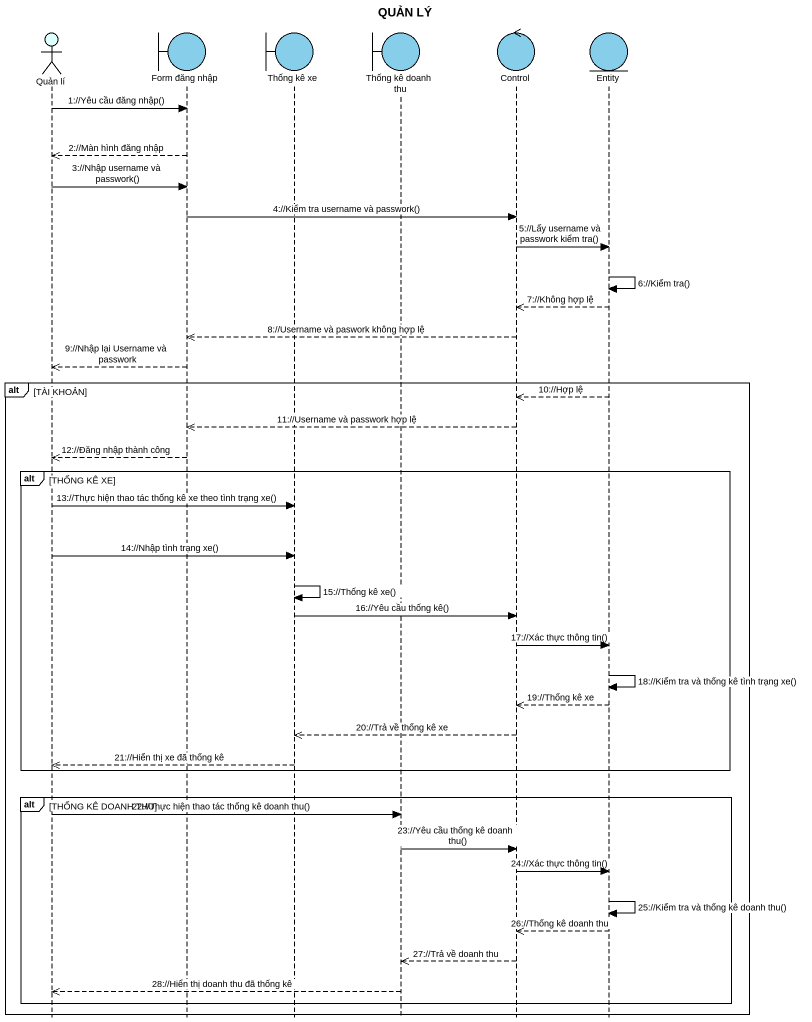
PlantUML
@startuml
title QUẢN LÝ
hide footbox
actor "Quản lí" as Quản_lí #E0FFFF
boundary "Form đăng nhập" as Form_đăng_nhập #87CEEB
boundary "Thống kê xe" as Thống_kê_xe #87CEEB
boundary "Thống kê doanh thu" as Thống_kê_doanh_thu #87CEEB
control "Control" as Control_ #87CEEB
entity "Entity" as Entity_ #87CEEB

Quản_lí -> Form_đăng_nhập : 1://Yêu cầu đăng nhập()
Form_đăng_nhập -->> Quản_lí : 2://Màn hình đăng nhập
Quản_lí -> Form_đăng_nhập : 3://Nhập username và passwork()
Form_đăng_nhập -> Control_ : 4://Kiểm tra username và passwork()
Control_ -> Entity_ : 5://Lấy username và passwork kiểm tra()
Entity_ -> Entity_ : 6://Kiểm tra()
Entity_ -->> Control_ : 7://Không hợp lệ
Control_ -->> Form_đăng_nhập : 8://Username và paswork không hợp lệ
Form_đăng_nhập -->> Quản_lí : 9://Nhập lại Username và passwork
alt TÀI KHOẢN
  Entity_ -->> Control_ : 10://Hợp lệ
  Control_ -->> Form_đăng_nhập : 11://Username và passwork hợp lệ
  Form_đăng_nhập -->> Quản_lí : 12://Đăng nhập thành công
  alt THỐNG KÊ XE
    Quản_lí -> Thống_kê_xe : 13://Thực hiện thao tác thống kê xe theo tình trạng xe()
    Quản_lí -> Thống_kê_xe : 14://Nhập tình trạng xe()
    Thống_kê_xe -> Thống_kê_xe : 15://Thống kê xe()
    Thống_kê_xe -> Control_ : 16://Yêu cầu thống kê()
    Control_ -> Entity_ : 17://Xác thực thông tin()
    Entity_ -> Entity_ : 18://Kiểm tra và thống kê tình trạng xe()
    Entity_ -->> Control_ : 19://Thống kê xe
    Control_ -->> Thống_kê_xe : 20://Trả về thống kê xe
    Thống_kê_xe -->> Quản_lí : 21://Hiển thị xe đã thống kê
  end
  alt THỐNG KÊ DOANH THU
    Quản_lí -> Thống_kê_doanh_thu : 22://Thực hiện thao tác thống kê doanh thu()
    Thống_kê_doanh_thu -> Control_ : 23://Yêu cầu thống kê doanh thu()
    Control_ -> Entity_ : 24://Xác thực thông tin()
    Entity_ -> Entity_ : 25://Kiểm tra và thống kê doanh thu()
    Entity_ -->> Control_ : 26://Thống kê doanh thu
    Control_ -->> Thống_kê_doanh_thu : 27://Trả về doanh thu
    Thống_kê_doanh_thu -->> Quản_lí : 28://Hiển thị doanh thu đã thống kê
  end
end
@enduml
